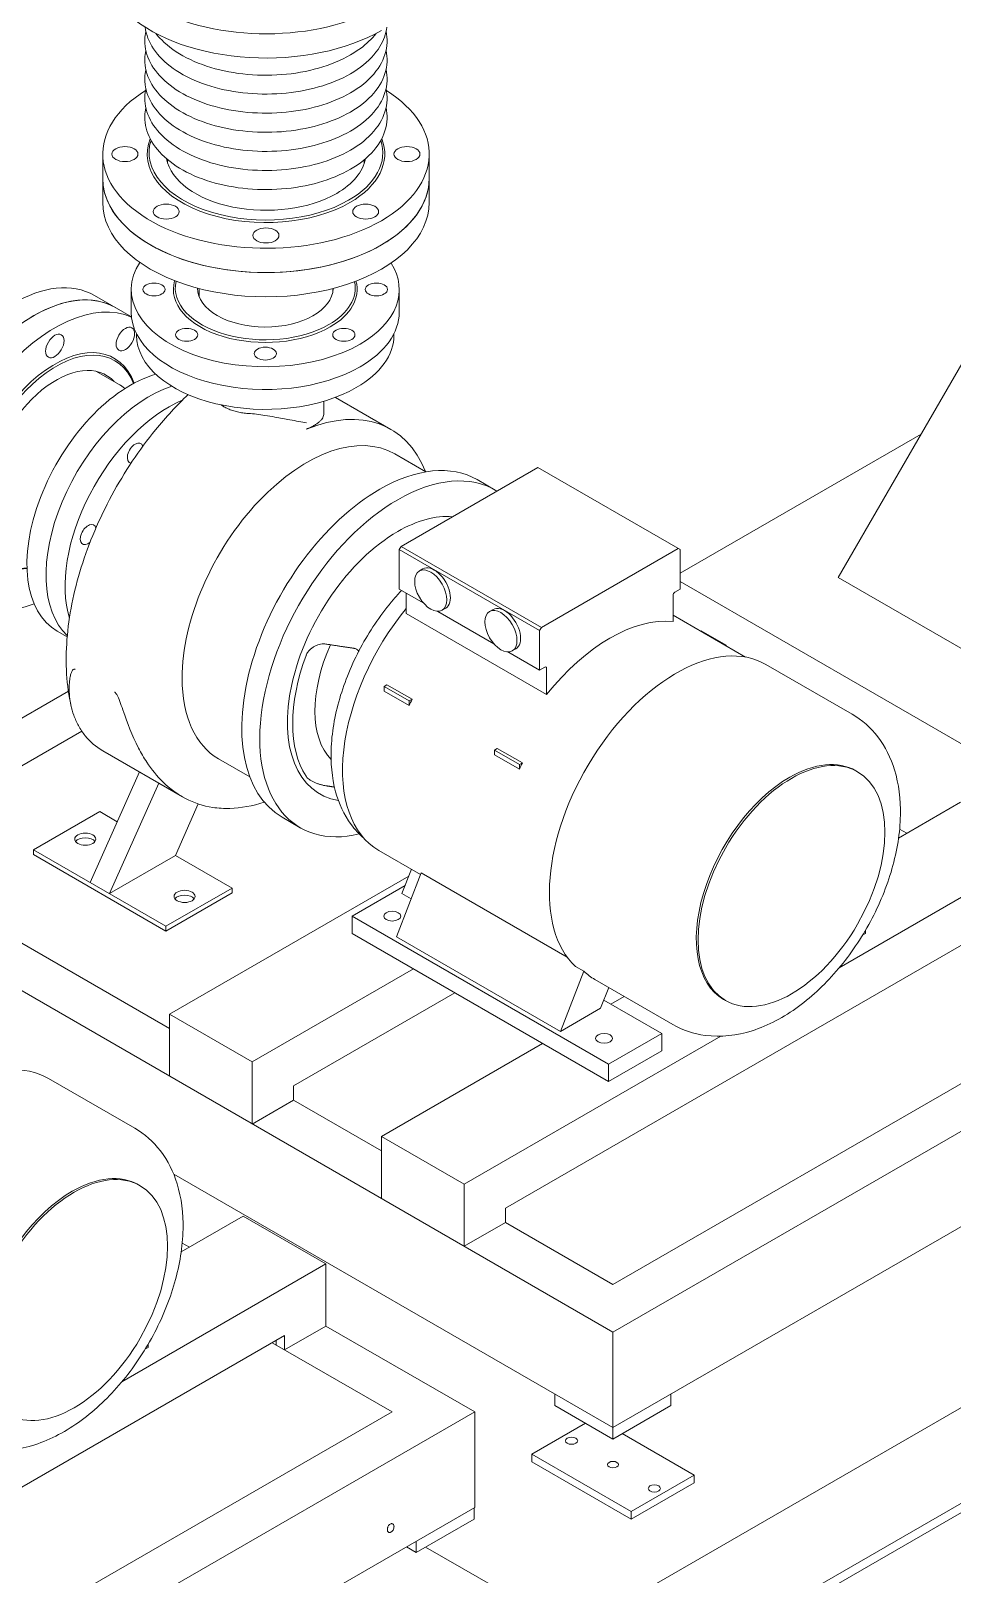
# Model space of a CAD drawing. Header units: millimetres. Extents: x -312439 to 477422, y -331570 to 212570.
# Drawn here: x 413654 to 414136, y 89697 to 90505 of the extents above; entities that cross this region are included whole.
import ezdxf

# ---------------------------------------------------------------- set-up
doc = ezdxf.new("R2010")
doc.units = ezdxf.units.MM

msp = doc.modelspace()

# ---------------------------------------------------------------- linework, layer by layer
at = {"color": 0, "linetype": 'Continuous', "lineweight": 0, "extrusion": (1.25969e-16, 0.816497, 0.57735)}
for p, q in [((417145.067, 91518.767), (412545.89, 88863.431)), ((417145.067, 91468.761), (412545.89, 88813.424)), ((412545.89, 88808.424), (417145.067, 91463.76)), ((413691.391, 90440.558), (413691.391, 90415.155)), ((413725.382, 90435.72), (413725.382, 90437.595)), ((413828.273, 90435.72), (413828.273, 90437.595)), ((413862.264, 90440.558), (413862.264, 90415.155)), ((414076.383, 90218.907), (414198.873, 90431.066)), ((413687.049, 90366.542), (413706.462, 90355.334)), ((413706.334, 90357.785), (413706.334, 90369.686)), ((413741.826, 90365.928), (413741.826, 90370.157)), ((413811.829, 90368.588), (413811.829, 90370.157)), ((413846.585, 90357.785), (413846.585, 90369.686)), ((413709.09, 90345.783), (413709.09, 90346.546)), ((413843.829, 90345.783), (413843.829, 90346.546)), ((413699.638, 90320.13), (413688.158, 90326.759)), ((413807.082, 90304.613), (413807.082, 90311.138)), ((413813.183, 90313.174), (413842.219, 90296.41)), ((413993.556, 90221.093), (414119.689, 90293.916)), ((413860.528, 90274.185), (413844.209, 90283.607)), ((413919.121, 90276.465), (413847.521, 90235.126)), ((413993.556, 90233.489), (413919.121, 90276.465)), ((413896.826, 90264.639), (413887.377, 90270.095)), ((413847.521, 90235.126), (413846.576, 90233.489)), ((413846.576, 90233.489), (413846.576, 90212.76)), ((413920.066, 90191.06), (413846.576, 90233.489)), ((413921.011, 90192.696), (413847.521, 90235.126)), ((413992.611, 90234.035), (413921.011, 90192.696)), ((413993.556, 90212.76), (413993.556, 90233.489)), ((413857.12, 90222.258), (413859.009, 90223.349)), ((414336.223, 90068.888), (414076.383, 90218.907)), ((413859.398, 90205.357), (413846.576, 90212.76)), ((413850.25, 90210.638), (413850.25, 90199.996)), ((413989.882, 90195.753), (413989.882, 90209.547)), ((413990.827, 90211.184), (413993.556, 90212.76)), ((414336.223, 90018.882), (413993.556, 90216.72)), ((413896.143, 90184.142), (413866.72, 90201.13)), ((413868.998, 90201.685), (413870.887, 90202.776)), ((413893.865, 90201.043), (413895.755, 90202.134)), ((413923.741, 90157.567), (413850.25, 90199.996)), ((413921.011, 90192.696), (413920.066, 90191.06)), ((414027.835, 90177.163), (413989.882, 90199.075)), ((413672.797, 90187.717), (413667.591, 90190.722)), ((413920.066, 90191.06), (413920.066, 90170.33)), ((414004.278, 90190.764), (414004.58, 90190.939)), ((414017.703, 90183.362), (414004.58, 90190.939)), ((413920.066, 90170.33), (413903.465, 90179.915)), ((413905.743, 90180.47), (413907.632, 90181.561)), ((414017.401, 90183.187), (414017.703, 90183.362)), ((414017.703, 90183.013), (414017.703, 90183.362)), ((413920.066, 90170.33), (413922.796, 90171.906)), ((413923.741, 90171.36), (413923.741, 90157.567)), ((414083.574, 90147.262), (414038.395, 90173.347)), ((413840.164, 90162.688), (413838.702, 90161.844)), ((413838.702, 90159.41), (413838.702, 90161.844)), ((413838.702, 90161.844), (413851.825, 90154.267)), ((413840.164, 90162.688), (413853.287, 90155.111)), ((413525.28, 90073.749), (413673.437, 90159.287)), ((413851.825, 90151.834), (413838.702, 90159.41)), ((413853.287, 90155.111), (413851.825, 90154.267)), ((413851.825, 90154.267), (413851.825, 90151.834)), ((413568.587, 90073.749), (413680.464, 90138.341)), ((413691.437, 90128.113), (413733.082, 90104.07)), ((413897.906, 90129.351), (413896.444, 90128.506)), ((413896.444, 90126.073), (413896.444, 90128.506)), ((413896.444, 90128.506), (413909.567, 90120.93)), ((413897.906, 90129.351), (413911.03, 90121.774)), ((413768.336, 90114.502), (413752.016, 90123.924)), ((413909.567, 90118.496), (413896.444, 90126.073)), ((413911.03, 90121.774), (413909.567, 90120.93)), ((413909.567, 90120.93), (413909.567, 90118.496)), ((413710.612, 90117.042), (413684.806, 90059.156)), ((414086.434, 90117.109), (414085.484, 90117.657)), ((413720.691, 90111.223), (413694.885, 90053.337)), ((413655.2, 90076.249), (413689.846, 90096.252)), ((413689.846, 90096.252), (413698.99, 90090.972)), ((413729.53, 90073.34), (413741.321, 90100.332)), ((414107.921, 90082.43), (414140.379, 90101.17)), ((413794.751, 90087.84), (413785.302, 90093.295)), ((414108.469, 90087.089), (414112.23, 90084.918)), ((413958.407, 89823.683), (413525.28, 90073.749)), ((413568.587, 90073.749), (413726.367, 89982.655)), ((413655.2, 90073.749), (413655.2, 90076.249)), ((413724.491, 90036.244), (413655.2, 90076.249)), ((413655.2, 90073.749), (413724.491, 90033.744)), ((413694.885, 90053.337), (413729.53, 90073.34)), ((413729.53, 90073.34), (413759.136, 90056.247)), ((413857.777, 90063.29), (413835.94, 90075.898)), ((414076.915, 90014.522), (414183.686, 90076.166)), ((413858.118, 90064.171), (413845.127, 90030.688)), ((413852.959, 90066.072), (413848.014, 90053.327)), ((413934.464, 90020.093), (413858.118, 90064.171)), ((413759.136, 90056.247), (413724.491, 90036.244)), ((413726.367, 89990.156), (413851.545, 90062.427)), ((413759.136, 90053.746), (413759.136, 90056.247)), ((413849.651, 90057.545), (413821.904, 90041.526)), ((413724.491, 90033.744), (413759.136, 90053.746)), ((413852.832, 90050.546), (413848.014, 90053.327)), ((413956.176, 89964.004), (413821.904, 90041.526)), ((413821.904, 90041.526), (413821.904, 90032.434)), ((413724.491, 90033.744), (413724.491, 90036.244)), ((413956.176, 89954.912), (413821.904, 90032.434)), ((413902.192, 89888.643), (414162.033, 90038.662)), ((414090.558, 90032.497), (414089.174, 90031.698)), ((414090.558, 90034.018), (414090.558, 90032.497)), ((413930.934, 89981.147), (413845.127, 90030.688)), ((413938.764, 90015.219), (413943.168, 90012.676)), ((413769.673, 89965.152), (413854.056, 90013.871)), ((413930.934, 89981.147), (413943.168, 90012.676)), ((413989.776, 89984.8), (413949.001, 90008.342)), ((413791.327, 89952.651), (413875.709, 90001.369)), ((413956.206, 90004.182), (413951.984, 89993.3)), ((413957.31, 89995.474), (413964.299, 89999.51)), ((414261.554, 89998.705), (413958.407, 89823.683)), ((414218.247, 89998.705), (413958.407, 89848.686)), ((413951.984, 89993.3), (413930.934, 89981.147)), ((413953.648, 89997.589), (413983.997, 89980.066)), ((414017.32, 89997.4), (414016.37, 89997.948)), ((413726.367, 89957.651), (413726.367, 89990.156)), ((413769.673, 89965.152), (413726.367, 89990.156)), ((413837.232, 89926.147), (413921.615, 89974.866)), ((413880.539, 89901.144), (414014.816, 89978.669)), ((413983.997, 89980.066), (413956.176, 89964.004)), ((413983.997, 89970.974), (413983.997, 89980.066)), ((413956.176, 89954.912), (413983.997, 89970.974)), ((413769.673, 89932.648), (413769.673, 89965.152)), ((413956.176, 89954.912), (413956.176, 89964.004)), ((413708.122, 89930.495), (413662.943, 89956.58)), ((413791.327, 89945.15), (413791.327, 89952.651)), ((413791.327, 89945.15), (413769.673, 89932.648)), ((413791.327, 89945.15), (413837.232, 89918.647)), ((414261.554, 89948.699), (413958.407, 89773.677)), ((413837.232, 89893.643), (413837.232, 89926.147)), ((413880.539, 89901.144), (413837.232, 89926.147)), ((413958.407, 89773.677), (413728.543, 89906.389)), ((413710.983, 89900.342), (413710.032, 89900.89)), ((413880.539, 89868.64), (413880.539, 89901.144)), ((413902.192, 89881.142), (413902.192, 89888.643)), ((413732.47, 89865.663), (413764.928, 89884.403)), ((413808.234, 89859.399), (413764.928, 89884.403)), ((413902.192, 89881.142), (413880.539, 89868.64)), ((413902.192, 89881.142), (413958.407, 89848.686)), ((413733.017, 89870.322), (413736.778, 89868.151)), ((413701.464, 89797.755), (413808.234, 89859.399)), ((413808.234, 89859.399), (413808.234, 89826.895)), ((413526.741, 89671.876), (413786.581, 89821.895)), ((413786.581, 89814.394), (413808.234, 89826.895)), ((413786.581, 89821.895), (413786.581, 89814.394)), ((413808.234, 89826.895), (413886.103, 89781.938)), ((413958.407, 89823.683), (413958.407, 89773.677)), ((413715.106, 89815.73), (413713.722, 89814.931)), ((413715.106, 89817.251), (413715.106, 89815.73)), ((413780.085, 89818.144), (413842.796, 89781.938)), ((413782.25, 89819.394), (413782.25, 89816.894)), ((413782.25, 89816.894), (413786.581, 89814.394)), ((413928.089, 89785.226), (413928.089, 89791.181)), ((413988.718, 89785.226), (413988.718, 89791.177)), ((413886.103, 89781.938), (413582.955, 89606.916)), ((413842.796, 89781.938), (413582.955, 89631.919)), ((413886.103, 89781.938), (413886.103, 89731.932)), ((413958.404, 89767.724), (413928.089, 89785.226)), ((413988.718, 89785.226), (413958.404, 89767.724)), ((413944.037, 89776.018), (413915.996, 89759.829)), ((413958.404, 89767.724), (413958.404, 89773.679)), ((414000.877, 89748.827), (413963.276, 89770.536)), ((413915.996, 89759.829), (413967.964, 89729.825)), ((413915.996, 89755.828), (413915.996, 89759.829)), ((413915.996, 89755.828), (413967.964, 89725.824)), ((413967.964, 89729.825), (414000.877, 89748.827)), ((414000.877, 89744.827), (414000.877, 89748.827)), ((413967.964, 89725.824), (414000.877, 89744.827)), ((413886.103, 89731.932), (413582.955, 89556.91)), ((413855.489, 89708.306), (413885.804, 89725.808)), ((413885.804, 89725.808), (413885.804, 89731.759)), ((413967.964, 89725.824), (413967.964, 89729.825)), ((413850.335, 89711.281), (413855.489, 89708.306)), ((413855.489, 89708.306), (413855.489, 89714.257)), ((413860.361, 89711.118), (413897.962, 89689.409))]:
    msp.add_line(p, q, dxfattribs=at)
at = {"color": 0, "linetype": 'Continuous', "lineweight": 0}
for centre, major_axis, start_param, end_param in [((413776.827, 90552.872), (85.437, 0), 3.940387, 5.4977871), ((413776.827, 90540.171), (-85.437, 0), 0.5806348, 2.3561945), ((413776.827, 90440.558), (-85.437, 0), 5.5424733, 8.6393798), ((413776.827, 90440.558), (-85.437, 0), 2.3561945, 3.8823047), ((413776.827, 90440.558), (-62.164, 0), 6.0571064, 8.6393798), ((413776.827, 90441.358), (61.184, 0), 2.9580887, 5.4977871), ((413776.827, 90441.358), (61.184, 0), 5.4977871, 6.4666893), ((413776.827, 90440.558), (-62.164, 0), 2.3561945, 3.3676716), ((413776.827, 90441.358), (52.364, 0), 3.2490788, 5.4977871), ((413776.827, 90441.358), (52.364, 0), 5.4977871, 6.1756992), ((413776.827, 90427.856), (85.437, 0), 3.1415927, 6.2831853), ((413776.827, 90427.856), (85.437, 0), 3.1415927, 5.4977871), ((413776.827, 90427.856), (85.437, 0), 5.4977871, 6.2831853), ((413776.827, 90415.155), (-85.437, 0), 0, 3.1415927), ((413776.459, 90369.686), (-70.126, 0), 5.9253345, 8.6393798), ((413776.459, 90369.686), (-70.126, 0), 2.3561945, 3.4900951), ((413644.33, 90292.552), (-42.718, -73.99), 3.1415927, 6.2831853), ((413655.33, 90286.201), (42.718, 73.99), 0, 3.1415927), ((413776.459, 90369.686), (48.077, 0), 2.9758805, 5.4977871), ((413776.459, 90370.487), (47.097, 0), 3.0123881, 5.4977871), ((413776.459, 90370.487), (-35.522, 0), 0.0046581, 3.1274188), ((413776.459, 90370.487), (47.097, 0), 5.4977871, 6.4028741), ((413776.459, 90369.686), (48.077, 0), 5.4977871, 6.4395492), ((413655.33, 90286.201), (-42.718, -73.99), 3.1415927, 6.2831853), ((413666.33, 90279.85), (-42.718, -73.99), 3.200003, 6.8887807), ((413776.459, 90357.785), (70.126, 0), 3.1415927, 5.4977871), ((413776.459, 90357.785), (70.126, 0), 5.4977871, 6.2831853), ((413666.33, 90279.85), (-31.082, -53.835), 2.6938034, 6.7309746), ((413667.023, 90279.45), (-30.592, -52.987), 2.7167371, 6.7080408), ((413776.459, 90345.783), (67.37, 0), 3.1415927, 5.4977871), ((413776.459, 90345.783), (67.37, 0), 5.4977871, 6.2831853), ((413667.023, 90279.45), (-26.182, -45.349), 2.9636533, 6.4611246), ((413705.869, 90257.022), (38.278, 66.3), 0.5367751, 3.1415927), ((413715.83, 90251.271), (38.278, 66.3), 0.5677543, 3.0100502), ((413725.79, 90245.521), (38.278, 66.3), 0.6508971, 2.6492859), ((413786.549, 90199.987), (55.67, 96.423), 5.8541062, 6.9211679), ((413708.389, 90283.984), (2.909, 5.039), 5.7649915, 9.6527066), ((413798.113, 90203.765), (-46.096, -79.841), 3.1415927, 5.4977871), ((413836.34, 90181.695), (51.038, 88.4), 0, 0.7853982), ((413845.788, 90176.24), (51.038, 88.4), 6.2655751, 7.0685835), ((413836.34, 90181.695), (51.038, 88.4), 0.7853982, 3.1415927), ((413845.788, 90176.24), (51.038, 88.4), 0.7853982, 3.6442171), ((413845.788, 90176.24), (40.83, 70.72), 0.2661285, 0.7853982), ((413683.78, 90241.359), (2.909, 5.039), 5.7116982, 10.4544526), ((413845.788, 90176.24), (40.83, 70.72), 0.7853982, 3.3593822), ((413864.948, 90213.063), (5.939, -10.286), 0, 3.1415927), ((413990.827, 90210.093), (-0.668, -1.157), 3.9269908, 5.4977871), ((413881.851, 90155.419), (45.911, 79.521), 1.293707, 3.1415927), ((413901.693, 90191.848), (5.939, -10.286), 0, 3.1415927), ((413956.811, 90112.141), (45.911, 79.521), 0.250983, 1.3198134), ((413991.496, 90092.115), (46.899, 81.231), 0, 3.0078879), ((413847.678, 90175.149), (40.207, 69.64), 1.853373, 2.859016), ((413847.678, 90175.149), (-31.988, -55.404), 4.8886317, 6.1202388), ((413922.796, 90170.815), (0.668, 1.157), 5.4977871, 7.0685835), ((413798.113, 90203.765), (-46.096, -79.841), 5.4977871, 6.2831853), ((413905.893, 90141.538), (45.911, 79.521), 1.7299047, 1.7694129), ((413963.635, 90108.201), (45.911, 79.521), 1.7299047, 1.7694129), ((414050.927, 90057.803), (34.557, 59.855), 0, 0.7853982), ((414050.927, 90057.803), (34.557, 59.855), 0.7853982, 3.1415927), ((413794.746, 90208.956), (-60.833, -105.366), 0.3441126, 0.5652859), ((413682.267, 90079.375), (5.512, 0), 0.4037147, 2.737878), ((413734.235, 90049.371), (5.512, 0), 0.4037147, 2.737878), ((413995.9, 90089.573), (-46.899, -81.231), 6.1494805, 6.2831853), ((413616.044, 89875.348), (46.899, 81.231), 0, 3.0078879), ((413675.475, 89841.036), (34.557, 59.855), 0, 0.7853982), ((413675.475, 89841.036), (34.557, 59.855), 0.7853982, 3.1415927)]:
    msp.add_ellipse(centre, major_axis=major_axis, ratio=0.5773503, start_param=start_param, end_param=end_param, dxfattribs=at)
for centre, major_axis in [((413703.027, 90440.558), (-6.798, 0)), ((413850.628, 90440.558), (-6.798, 0)), ((413724.643, 90410.429), (-6.798, 0)), ((413829.012, 90410.429), (-6.798, 0)), ((413776.827, 90397.949), (-6.798, 0)), ((413718.276, 90369.686), (5.818, 0)), ((413834.642, 90369.686), (-5.818, 0)), ((413666.33, 90340.108), (-3.399, -5.887)), ((413703.23, 90343.763), (-3.399, -5.887)), ((413735.318, 90345.933), (5.818, 0)), ((413817.601, 90345.933), (-5.818, 0)), ((413776.459, 90336.095), (5.818, 0)), ((413863.059, 90211.972), (5.939, -10.286)), ((413899.804, 90190.757), (5.939, -10.286)), ((414051.877, 90057.254), (34.557, 59.855)), ((413682.267, 90081.875), (-5.512, 0)), ((413734.235, 90051.871), (-5.512, 0)), ((413842.901, 90041.526), (-4.454, 0)), ((413953.767, 89977.518), (-4.454, 0)), ((413676.426, 89840.487), (34.557, 59.855)), ((413936.783, 89766.83), (-3.215, 0)), ((413958.436, 89754.328), (-2.909, 0)), ((413980.09, 89741.826), (-3.215, 0))]:
    msp.add_ellipse(centre, major_axis=major_axis, ratio=0.5773503, dxfattribs=at)
for points, knots in [([(413713.977, 90504.877), (413713.837, 90504.234), (413713.723, 90503.587), (413713.119, 90499.026), (413713.613, 90495.041), (413716.547, 90487.378), (413719.024, 90483.713), (413725.8, 90476.882), (413730.213, 90473.758), (413740.483, 90468.479), (413746.361, 90466.341), (413758.92, 90463.282), (413765.596, 90462.358), (413779.085, 90461.795), (413785.895, 90462.153), (413798.998, 90464.117), (413805.287, 90465.724), (413816.742, 90470.062), (413821.903, 90472.797), (413830.533, 90479.186), (413834.011, 90482.841), (413838.72, 90490.644), (413840.034, 90494.773), (413840.281, 90500.93), (413840.104, 90502.92), (413839.678, 90504.877)], [2.2310237, 2.2310237, 2.2310237, 2.2310237, 2.2798116, 2.2798116, 2.5737204, 2.5737204, 2.8762787, 2.8762787, 3.1995214, 3.1995214, 3.527763, 3.527763, 3.8548309, 3.8548309, 4.1810229, 4.1810229, 4.5075647, 4.5075647, 4.835429, 4.835429, 5.1625333, 5.1625333, 5.4745897, 5.4745897, 5.6229579, 5.6229579, 5.6229579, 5.6229579]), ([(413713.615, 90506.986), (413713.858, 90505.05), (413714.344, 90503.133), (413716.547, 90497.379), (413719.024, 90493.714), (413725.8, 90486.883), (413730.213, 90483.759), (413740.483, 90478.48), (413746.361, 90476.342), (413758.92, 90473.283), (413765.596, 90472.359), (413779.085, 90471.796), (413785.895, 90472.154), (413798.998, 90474.118), (413805.287, 90475.725), (413816.742, 90480.063), (413821.903, 90482.798), (413830.533, 90489.187), (413834.011, 90492.843), (413838.359, 90500.048), (413839.6, 90503.482), (413840.039, 90506.986)], [2.4283731, 2.4283731, 2.4283731, 2.4283731, 2.5737204, 2.5737204, 2.8762787, 2.8762787, 3.1995214, 3.1995214, 3.527763, 3.527763, 3.8548309, 3.8548309, 4.1810229, 4.1810229, 4.5075647, 4.5075647, 4.835429, 4.835429, 5.1625333, 5.1625333, 5.4256085, 5.4256085, 5.4256085, 5.4256085]), ([(413719.229, 90503.738), (413720.141, 90502.557), (413721.148, 90501.411), (413725.751, 90496.77), (413730.171, 90493.641), (413740.455, 90488.354), (413746.342, 90486.213), (413758.919, 90483.151), (413765.604, 90482.226), (413779.109, 90481.665), (413785.926, 90482.025), (413799.042, 90483.995), (413805.339, 90485.605), (413816.806, 90489.954), (413821.972, 90492.695), (413829.497, 90498.275), (413832.238, 90500.902), (413834.425, 90503.738)], [2.7750585, 2.7750585, 2.7750585, 2.7750585, 2.8761769, 2.8761769, 3.199469, 3.199469, 3.5278984, 3.5278984, 3.855131, 3.855131, 4.1814683, 4.1814683, 4.5081649, 4.5081649, 4.8362139, 4.8362139, 5.0789232, 5.0789232, 5.0789232, 5.0789232]), ([(413713.977, 90494.876), (413713.837, 90494.232), (413713.723, 90493.585), (413713.119, 90489.024), (413713.613, 90485.04), (413716.547, 90477.376), (413719.024, 90473.712), (413725.8, 90466.881), (413730.213, 90463.757), (413740.483, 90458.478), (413746.361, 90456.34), (413758.92, 90453.281), (413765.596, 90452.357), (413779.085, 90451.794), (413785.895, 90452.152), (413798.998, 90454.116), (413805.287, 90455.722), (413816.742, 90460.061), (413821.903, 90462.795), (413830.533, 90469.184), (413834.011, 90472.84), (413838.72, 90480.643), (413840.034, 90484.772), (413840.281, 90490.929), (413840.104, 90492.919), (413839.678, 90494.876)], [2.2310237, 2.2310237, 2.2310237, 2.2310237, 2.2798116, 2.2798116, 2.5737204, 2.5737204, 2.8762787, 2.8762787, 3.1995214, 3.1995214, 3.527763, 3.527763, 3.8548309, 3.8548309, 4.1810229, 4.1810229, 4.5075647, 4.5075647, 4.835429, 4.835429, 5.1625333, 5.1625333, 5.4745897, 5.4745897, 5.6229579, 5.6229579, 5.6229579, 5.6229579]), ([(413713.977, 90484.875), (413713.837, 90484.231), (413713.723, 90483.584), (413713.119, 90479.023), (413713.613, 90475.038), (413716.547, 90467.375), (413719.024, 90463.711), (413725.8, 90456.88), (413730.213, 90453.756), (413740.483, 90448.477), (413746.361, 90446.339), (413758.92, 90443.28), (413765.596, 90442.355), (413779.085, 90441.792), (413785.895, 90442.15), (413798.998, 90444.115), (413805.287, 90445.721), (413816.742, 90450.06), (413821.903, 90452.794), (413830.533, 90459.183), (413834.011, 90462.839), (413838.72, 90470.642), (413840.034, 90474.771), (413840.281, 90480.927), (413840.104, 90482.917), (413839.678, 90484.875)], [2.2310237, 2.2310237, 2.2310237, 2.2310237, 2.2798116, 2.2798116, 2.5737204, 2.5737204, 2.8762787, 2.8762787, 3.1995214, 3.1995214, 3.527763, 3.527763, 3.8548309, 3.8548309, 4.1810229, 4.1810229, 4.5075647, 4.5075647, 4.835429, 4.835429, 5.1625333, 5.1625333, 5.4745897, 5.4745897, 5.6229579, 5.6229579, 5.6229579, 5.6229579]), ([(413713.977, 90474.874), (413713.837, 90474.23), (413713.723, 90473.583), (413713.119, 90469.022), (413713.613, 90465.037), (413716.547, 90457.374), (413719.024, 90453.709), (413725.8, 90446.878), (413730.213, 90443.754), (413740.483, 90438.475), (413746.361, 90436.337), (413758.92, 90433.278), (413765.596, 90432.354), (413779.085, 90431.791), (413785.895, 90432.149), (413798.998, 90434.113), (413805.287, 90435.72), (413816.742, 90440.058), (413821.903, 90442.793), (413830.533, 90449.182), (413834.011, 90452.837), (413838.72, 90460.641), (413840.034, 90464.769), (413840.281, 90470.926), (413840.104, 90472.916), (413839.678, 90474.874)], [2.2310237, 2.2310237, 2.2310237, 2.2310237, 2.2798116, 2.2798116, 2.5737204, 2.5737204, 2.8762787, 2.8762787, 3.1995214, 3.1995214, 3.527763, 3.527763, 3.8548309, 3.8548309, 4.1810229, 4.1810229, 4.5075647, 4.5075647, 4.835429, 4.835429, 5.1625333, 5.1625333, 5.4745897, 5.4745897, 5.6229579, 5.6229579, 5.6229579, 5.6229579]), ([(413713.977, 90464.872), (413713.837, 90464.229), (413713.723, 90463.581), (413713.119, 90459.02), (413713.613, 90455.036), (413716.547, 90447.373), (413719.024, 90443.708), (413725.8, 90436.877), (413730.213, 90433.753), (413740.483, 90428.474), (413746.361, 90426.336), (413758.92, 90423.277), (413765.596, 90422.353), (413779.085, 90421.79), (413785.895, 90422.148), (413798.998, 90424.112), (413805.287, 90425.719), (413816.742, 90430.057), (413821.903, 90432.792), (413830.533, 90439.18), (413834.011, 90442.836), (413838.72, 90450.639), (413840.034, 90454.768), (413840.281, 90460.925), (413840.104, 90462.915), (413839.678, 90464.872)], [2.2310237, 2.2310237, 2.2310237, 2.2310237, 2.2798116, 2.2798116, 2.5737204, 2.5737204, 2.8762787, 2.8762787, 3.1995214, 3.1995214, 3.527763, 3.527763, 3.8548309, 3.8548309, 4.1810229, 4.1810229, 4.5075647, 4.5075647, 4.835429, 4.835429, 5.1625333, 5.1625333, 5.4745897, 5.4745897, 5.6229579, 5.6229579, 5.6229579, 5.6229579]), ([(413674.919, 90151.327), (413672.415, 90162.225), (413671.745, 90174.055), (413673.629, 90198.662), (413676.191, 90211.446), (413684.165, 90236.98), (413689.58, 90249.725), (413702.747, 90274.088), (413710.497, 90285.702), (413724.465, 90302.827), (413730.171, 90308.997), (413736.119, 90314.632)], [2.911542, 2.911542, 2.911542, 2.911542, 3.2337974, 3.2337974, 3.5560528, 3.5560528, 3.8783083, 3.8783083, 4.2005637, 4.2005637, 4.4023394, 4.4023394, 4.4023394, 4.4023394]), ([(413699.638, 90320.13), (413700.173, 90319.821), (413700.698, 90319.494), (413701.722, 90318.803), (413702.221, 90318.44), (413702.815, 90317.977), (413702.923, 90317.891), (413703.03, 90317.805)], [5.497787144, 5.497787144, 5.497787144, 5.497787144, 5.538084154, 5.538084154, 5.578381164, 5.578381164, 5.587386377, 5.587386377, 5.587386377, 5.587386377]), ([(413767.695, 90304.732), (413767.669, 90304.733), (413767.644, 90304.735), (413766.649, 90304.795), (413765.689, 90304.891), (413763.808, 90305.155), (413762.886, 90305.324), (413761.094, 90305.735), (413760.223, 90305.977), (413758.549, 90306.529), (413757.745, 90306.839), (413756.215, 90307.519), (413755.489, 90307.89), (413754.806, 90308.284)], [-23.7720727, -23.7720727, -23.7720727, -23.7720727, -23.6490925, -23.6490925, -18.919274, -18.919274, -14.1894555, -14.1894555, -9.459637, -9.459637, -4.7298185, -4.7298185, 0, 0, 0, 0]), ([(413767.695, 90304.732), (413769.03, 90304.653), (413770.402, 90304.522), (413773.301, 90304.183), (413774.818, 90303.97), (413778.067, 90303.473), (413779.784, 90303.184), (413784.226, 90302.403), (413786.847, 90301.909), (413792.642, 90300.817), (413795.619, 90300.253), (413798.11, 90299.833), (413798.111, 90299.833), (413798.113, 90299.832)], [168.0994963, 168.0994963, 168.0994963, 168.0994963, 175.7707899, 175.7707899, 184.1008857, 184.1008857, 193.7717817, 193.7717817, 209.8918038, 209.8918038, 232.5928532, 232.5928532, 232.6058232, 232.6058232, 232.6058232, 232.6058232]), ([(413807.082, 90304.613), (413807.082, 90304.282), (413807.042, 90303.949), (413806.871, 90303.258), (413806.733, 90302.9), (413806.357, 90302.185), (413806.118, 90301.829), (413805.54, 90301.123), (413805.2, 90300.772), (413804.425, 90300.079), (413803.988, 90299.737), (413803.025, 90299.064), (413802.498, 90298.733), (413801.365, 90298.088), (413800.758, 90297.773), (413799.48, 90297.163), (413798.808, 90296.869), (413798.113, 90296.586)], [38.3002272, 38.3002272, 38.3002272, 38.3002272, 42.8430296, 42.8430296, 47.7148808, 47.7148808, 52.5867321, 52.5867321, 57.4585834, 57.4585834, 62.3304347, 62.3304347, 67.2022859, 67.2022859, 72.0741372, 72.0741372, 76.9459885, 76.9459885, 76.9459885, 76.9459885]), ([(413828.126, 90082.3), (413825.593, 90084.447), (413823.328, 90086.898), (413817.631, 90094.64), (413814.986, 90100.471), (413811.286, 90114.055), (413810.6, 90121.987), (413811.44, 90138.981), (413813.141, 90148.097), (413818.689, 90166.184), (413822.524, 90175.152), (413831.893, 90192.132), (413837.411, 90200.146), (413844.924, 90208.959), (413846.334, 90210.536), (413847.773, 90212.068)], [2.4604668, 2.4604668, 2.4604668, 2.4604668, 2.6038377, 2.6038377, 2.8762302, 2.8762302, 3.2002497, 3.2002497, 3.5480125, 3.5480125, 3.8933839, 3.8933839, 4.2360865, 4.2360865, 4.3131824, 4.3131824, 4.3131824, 4.3131824]), ([(413797.855, 90178.024), (413797.894, 90178.128), (413797.935, 90178.23), (413798.168, 90178.777), (413798.4, 90179.198), (413798.946, 90180.028), (413799.291, 90180.461), (413800.068, 90181.272), (413800.498, 90181.651), (413801.417, 90182.334), (413801.906, 90182.638), (413802.907, 90183.16), (413803.42, 90183.378), (413804.398, 90183.71), (413804.903, 90183.844), (413805.943, 90184.027), (413806.478, 90184.077), (413807.405, 90184.075), (413807.798, 90184.046), (413808.182, 90183.986)], [42.5320129, 42.5320129, 42.5320129, 42.5320129, 42.9692123, 42.9692123, 44.8870739, 44.8870739, 47.1097462, 47.1097462, 49.3324185, 49.3324185, 51.5550908, 51.5550908, 53.7777631, 53.7777631, 55.8559587, 55.8559587, 57.9341544, 57.9341544, 59.4721664, 59.4721664, 59.4721664, 59.4721664]), ([(413822.535, 90181.847), (413822.718, 90181.821), (413822.899, 90181.788), (413823.33, 90181.691), (413823.578, 90181.62), (413823.819, 90181.534)], [60.4384535, 60.4384535, 60.4384535, 60.4384535, 61.1672301, 61.1672301, 62.2021853, 62.2021853, 62.2021853, 62.2021853]), ([(413823.819, 90181.534), (413824.141, 90181.419), (413824.432, 90181.257), (413824.961, 90180.815), (413825.175, 90180.54), (413825.347, 90180.216), (413825.355, 90180.201), (413825.363, 90180.186)], [-18.8520508, -18.8520508, -18.8520508, -18.8520508, -16.6572549, -16.6572549, -14.2967967, -14.2967967, -14.1797131, -14.1797131, -14.1797131, -14.1797131]), ([(413691.437, 90128.113), (413687.892, 90130.16), (413684.811, 90132.785), (413680.91, 90137.583), (413679.716, 90139.37), (413677.742, 90143.003), (413676.933, 90144.822), (413675.651, 90148.43), (413675.152, 90150.199), (413674.468, 90153.419), (413674.238, 90154.846), (413673.955, 90157.41), (413673.874, 90158.537), (413673.754, 90162.476), (413673.963, 90164.979), (413674.477, 90167.537), (413674.641, 90168.191), (413675.027, 90169.307), (413675.272, 90169.872), (413675.768, 90170.529), (413675.992, 90170.738), (413676.383, 90170.866), (413676.531, 90170.881), (413676.793, 90170.821), (413676.893, 90170.781), (413676.995, 90170.722)], [156.4829114, 156.4829114, 156.4829114, 156.4829114, 194.2992577, 194.2992577, 214.0351962, 214.0351962, 231.7072737, 231.7072737, 247.3901402, 247.3901402, 259.32134, 259.32134, 268.4364646, 268.4364646, 290.9429907, 290.9429907, 298.4028773, 298.4028773, 305.0026389, 305.0026389, 309.0122211, 309.0122211, 311.0112873, 311.0112873, 312.1814311, 312.1814311, 312.1814311, 312.1814311]), ([(413697.572, 90158.841), (413697.6, 90158.825), (413697.629, 90158.807), (413697.789, 90158.7), (413697.915, 90158.587), (413698.206, 90158.275), (413698.364, 90158.063), (413698.779, 90157.437), (413699.028, 90156.962), (413700.17, 90154.597), (413701.175, 90151.646), (413704.182, 90143.042), (413706.566, 90136.355), (413711.49, 90126.93), (413712.924, 90124.488), (413717.024, 90118.306), (413719.854, 90114.844), (413726.57, 90108.268), (413730.541, 90105.352), (413739.247, 90100.799), (413743.986, 90099.237), (413751.904, 90098.001), (413754.927, 90097.82), (413758.002, 90097.918)], [312.1824349, 312.1824349, 312.1824349, 312.1824349, 312.5061084, 312.5061084, 313.9769213, 313.9769213, 316.0221576, 316.0221576, 319.9724292, 319.9724292, 337.6340988, 337.6340988, 364.3612646, 364.3612646, 374.4335409, 374.4335409, 391.4731963, 391.4731963, 411.6702744, 411.6702744, 432.7693223, 432.7693223, 445.3261767, 445.3261767, 445.3261767, 445.3261767]), ([(414083.574, 90147.262), (414088.802, 90144.244), (414093.377, 90140.146), (414100.994, 90130.245), (414103.863, 90124.353), (414108.108, 90110.618), (414109.039, 90102.612), (414108.718, 90085.213), (414107.168, 90075.747), (414101.791, 90056.936), (414097.954, 90047.594), (414088.467, 90029.914), (414082.838, 90021.57), (414070.171, 90006.492), (414063.132, 89999.767), (414047.965, 89988.638), (414039.824, 89984.238), (414023.338, 89979.03), (414014.982, 89977.978), (414000.801, 89979.881), (413994.987, 89981.792), (413989.776, 89984.8)], [5.4977871, 5.4977871, 5.4977871, 5.4977871, 5.7317072, 5.7317072, 5.9891723, 5.9891723, 6.3046849, 6.3046849, 6.6596935, 6.6596935, 7.0147316, 7.0147316, 7.3659534, 7.3659534, 7.7193111, 7.7193111, 8.076631, 8.076631, 8.4062449, 8.4062449, 8.6393798, 8.6393798, 8.6393798, 8.6393798]), ([(413808.182, 90109.795), (413807.798, 90109.854), (413807.405, 90109.927), (413806.478, 90110.125), (413805.943, 90110.26), (413804.903, 90110.557), (413804.398, 90110.72), (413803.42, 90111.07), (413802.907, 90111.272), (413801.906, 90111.713), (413801.417, 90111.952), (413800.498, 90112.457), (413800.068, 90112.722), (413799.291, 90113.265), (413798.946, 90113.543), (413798.4, 90114.056), (413798.168, 90114.309), (413797.935, 90114.625), (413797.894, 90114.684), (413797.855, 90114.743)], [32.6398021, 32.6398021, 32.6398021, 32.6398021, 34.1778142, 34.1778142, 36.2560098, 36.2560098, 38.3342055, 38.3342055, 40.5568778, 40.5568778, 42.7795501, 42.7795501, 45.0022224, 45.0022224, 47.2248947, 47.2248947, 49.1427563, 49.1427563, 49.5799557, 49.5799557, 49.5799557, 49.5799557]), ([(413708.122, 89930.495), (413713.351, 89927.477), (413717.925, 89923.379), (413725.543, 89913.478), (413728.412, 89907.586), (413732.656, 89893.851), (413733.587, 89885.845), (413733.267, 89868.446), (413731.717, 89858.98), (413726.339, 89840.169), (413722.502, 89830.827), (413713.015, 89813.147), (413707.386, 89804.803), (413694.719, 89789.725), (413687.68, 89783), (413672.514, 89771.871), (413664.372, 89767.471), (413647.886, 89762.263), (413639.53, 89761.211), (413625.35, 89763.114), (413619.536, 89765.025), (413614.325, 89768.033)], [5.4977871, 5.4977871, 5.4977871, 5.4977871, 5.7317072, 5.7317072, 5.9891723, 5.9891723, 6.3046849, 6.3046849, 6.6596935, 6.6596935, 7.0147316, 7.0147316, 7.3659534, 7.3659534, 7.7193111, 7.7193111, 8.076631, 8.076631, 8.4062449, 8.4062449, 8.6393798, 8.6393798, 8.6393798, 8.6393798]), ([(413843.829, 89722.101), (413843.797, 89722.416), (413843.616, 89722.979), (413843.186, 89723.332), (413842.84, 89723.422), (413842.598, 89723.444), (413842.149, 89723.379), (413841.662, 89723.098), (413841.264, 89722.703), (413840.97, 89722.34), (413840.723, 89721.917), (413840.54, 89721.463), (413840.403, 89720.998), (413840.326, 89720.416), (413840.39, 89719.778), (413840.605, 89719.258), (413840.953, 89718.902), (413841.328, 89718.768), (413841.659, 89718.765), (413841.916, 89718.815), (413842.178, 89718.917), (413842.525, 89719.116), (413842.938, 89719.481), (413843.431, 89720.158), (413843.735, 89720.913), (413843.847, 89721.611), (413843.845, 89721.943), (413843.829, 89722.101)], [0, 0, 0, 0, 0.448799, 0.8975979, 1.0097976, 1.1219974, 1.3463969, 1.7951958, 1.9447955, 2.0943951, 2.3935944, 2.5431941, 2.6927937, 2.991993, 3.2911923, 3.5903916, 3.8895909, 4.1887902, 4.3383899, 4.4879895, 4.6375892, 4.7871888, 5.0863881, 5.3855874, 5.8343864, 6.0587858, 6.2831853, 6.2831853, 6.2831853, 6.2831853])]:
    msp.add_open_spline(points, degree=3, knots=knots, dxfattribs=at)
msp.add_open_spline([(413754.806, 90308.284), (413754.276, 90308.59), (413753.76, 90308.917), (413753.26, 90309.267)], degree=3, dxfattribs=at)
for points, weights in [([(413808.182, 90183.986), (413815.754, 90182.811), (413822.535, 90181.847)], [1, 1.00128538739, 1]), ([(413812.688, 90109.104), (413810.472, 90109.439), (413808.182, 90109.795)], [1.0005420754, 1.00038839713, 1])]:
    msp.add_rational_spline(points, weights, degree=2, dxfattribs=at)

doc.saveas('drawing.dxf')
